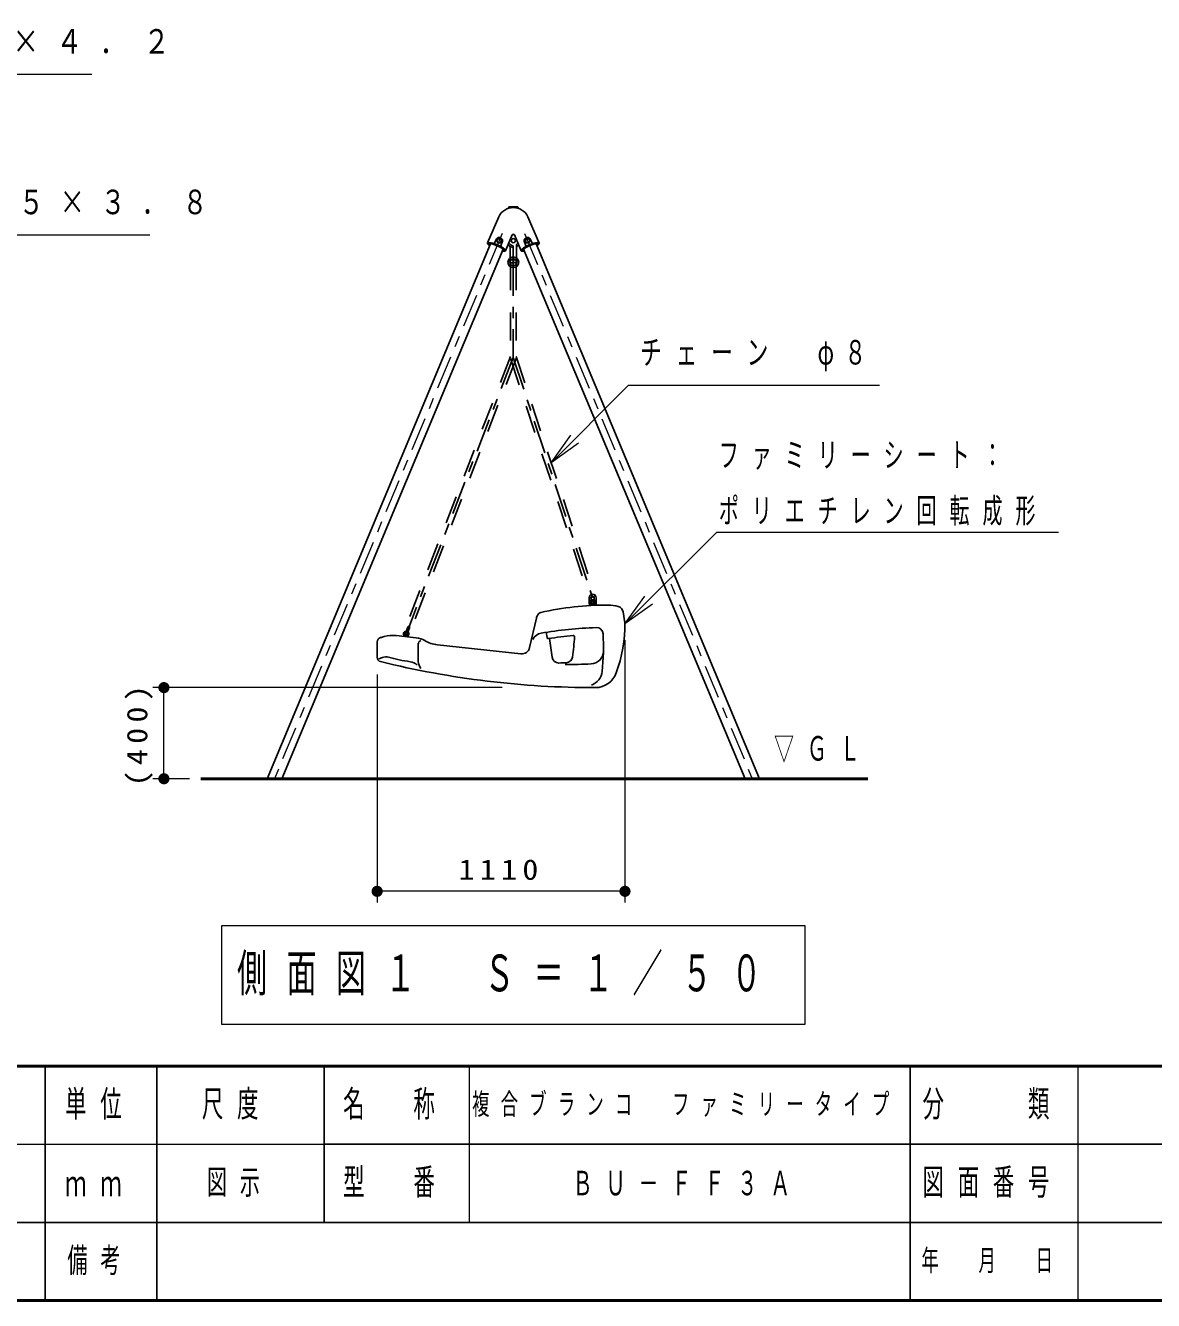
# Model space of a CAD drawing. Units: millimetres on the paper, scale 1:50. Extents: x -385 to 0, y -19 to 267.
# Drawn here: x -214.3 to -113.2, y 0 to 114.2 of the extents above; entities that cross this region are included whole.
import ezdxf

# ---------------------------------------------------------------- set-up
doc = ezdxf.new("R2010")
doc.units = ezdxf.units.MM
doc.linetypes.add('USER1', pattern=[4.5, 2.5, -2])
doc.linetypes.add('USER2', pattern=[6, 3, -1, 1, -1])
doc.layers.add('LY_1', color=7, linetype='Continuous', lineweight=25)
doc.layers.add('LY_2', color=7, linetype='Continuous', lineweight=13)
doc.layers.add('LY_3', color=7, linetype='Continuous')
doc.styles.add('ＭＳ ゴシック', font='')
doc.styles.get('ＭＳ ゴシック').set_extended_font_data('MS Gothic')

# ---------------------------------------------------------------- blocks, each defined once
blk = doc.blocks.new('filled_dot')
at = {"color": 0, "linetype": 'Continuous', "lineweight": -2, "const_width": 1.25}
blk.add_lwpolyline([(-0.625, 0, 1), (0.625, 0, 1)], format="xyb", close=True, dxfattribs=at)

msp = doc.modelspace()

# ---------------------------------------------------------------- linework, layer by layer
at = {"layer": 'LY_1'}
for p, q in [((-171.864, 97.08), (-172.861, 94.73)), ((-170.958, 97.947), (-170.994, 97.833)), ((-170.939, 97.961), (-170.169, 97.961)), ((-170.15, 97.947), (-170.114, 97.833)), ((-169.244, 97.08), (-168.241, 94.717)), ((-170.646, 95.445), (-171.252, 94.018)), ((-170.462, 95.445), (-169.861, 94.029)), ((-172.597, 94.641), (-192.615, 46.736)), ((-171.474, 94.189), (-191.304, 46.736)), ((-172.655, 94.614), (-172.867, 94.703)), ((-172.646, 94.637), (-172.858, 94.726)), ((-172.65, 94.639), (-172.66, 94.616)), ((-171.468, 94.11), (-171.256, 94.02)), ((-171.454, 94.131), (-171.463, 94.108)), ((-171.458, 94.132), (-171.246, 94.042)), ((-169.65, 94.132), (-169.862, 94.042)), ((-169.64, 94.11), (-169.852, 94.02)), ((-169.654, 94.131), (-169.645, 94.108)), ((-169.632, 94.189), (-149.802, 46.736)), ((-168.509, 94.641), (-148.491, 46.736)), ((-168.462, 94.637), (-168.25, 94.726)), ((-168.458, 94.639), (-168.448, 94.616)), ((-168.453, 94.614), (-168.241, 94.703))]:
    msp.add_line(p, q, dxfattribs=at)
at = {"layer": 'LY_1', "color": 1, "linetype": 'USER2', "lineweight": 13}
for p, q in [((-171.553, 95.571), (-191.959, 46.736)), ((-169.553, 95.571), (-149.147, 46.736))]:
    msp.add_line(p, q, dxfattribs=at)
at = {"layer": 'LY_1', "color": 2}
for p, q in [((-172.101, 95.036), (-172.26, 94.661)), ((-171.549, 94.801), (-171.708, 94.427)), ((-169.559, 94.801), (-169.4, 94.427)), ((-169.006, 95.036), (-168.848, 94.661)), ((-170.834, 94.405), (-170.834, 93.064)), ((-170.554, 94.486), (-170.554, 93.064)), ((-170.274, 94.583), (-170.274, 93.064))]:
    msp.add_line(p, q, dxfattribs=at)
at = {"layer": 'LY_1', "linetype": 'USER1'}
for p, q in [((-170.819, 92.998), (-170.819, 84.478)), ((-170.289, 92.998), (-170.289, 84.478)), ((-170.801, 84.574), (-180.207, 60.306)), ((-170.302, 84.561), (-163.202, 63.031)), ((-170.307, 84.382), (-179.712, 60.114)), ((-170.806, 84.395), (-163.706, 62.865))]:
    msp.add_line(p, q, dxfattribs=at)
at = {"layer": 'LY_1', "linetype": 'USER2'}
for p, q in [((-170.554, 92.998), (-170.554, 84.478)), ((-170.554, 84.478), (-179.959, 60.21)), ((-170.554, 84.478), (-163.454, 62.948))]:
    msp.add_line(p, q, dxfattribs=at)
at = {"layer": 'LY_1', "lineweight": 13}
for p, q in [((-167.177, 75.041), (-165.409, 77.516)), ((-167.177, 75.041), (-165.055, 77.162)), ((-164.702, 76.809), (-167.177, 75.041)), ((-160.554, 60.602), (-158.786, 63.077)), ((-160.554, 60.602), (-158.433, 62.723)), ((-158.079, 62.369), (-160.554, 60.602)), ((-160.554, 59.152), (-160.554, 35.652)), ((-182.754, 56.072), (-182.754, 35.652)), ((-171.554, 54.898), (-202.852, 54.898)), ((-201.852, 46.736), (-201.852, 54.898)), ((-199.553, 46.736), (-202.852, 46.736)), ((-160.554, 36.652), (-182.754, 36.652)), ((-196.703, 33.549), (-196.703, 24.749)), ((-144.403, 33.549), (-196.703, 33.549)), ((-144.403, 24.749), (-144.403, 33.549)), ((-196.703, 24.749), (-144.403, 24.749))]:
    msp.add_line(p, q, dxfattribs=at)
at = {"layer": 'LY_1', "color": 131}
for p, q in [((-163.764, 62.948), (-163.764, 62.365)), ((-163.584, 62.948), (-163.584, 62.365)), ((-163.324, 62.948), (-163.324, 62.365)), ((-163.144, 62.948), (-163.144, 62.365)), ((-163.584, 62.638), (-163.324, 62.638)), ((-163.584, 62.438), (-163.324, 62.438)), ((-180.161, 59.937), (-180.011, 60.327)), ((-179.993, 59.872), (-179.843, 60.262))]:
    msp.add_line(p, q, dxfattribs=at)
at = {"layer": 'LY_1', "color": 4}
for p, q in [((-163.694, 62.251), (-163.694, 62.298)), ((-163.694, 62.298), (-163.214, 62.298)), ((-163.554, 62.32), (-163.554, 62.298)), ((-163.354, 62.32), (-163.354, 62.298)), ((-163.214, 62.298), (-163.214, 62.275)), ((-160.729, 61.691), (-160.554, 60.698)), ((-169.103, 58.479), (-168.48, 61.117)), ((-179.244, 59.368), (-181.036, 59.562)), ((-180.254, 59.488), (-180.254, 59.477)), ((-180.154, 59.466), (-179.914, 59.466)), ((-180.054, 59.488), (-180.054, 59.466)), ((-179.914, 59.466), (-179.914, 59.44)), ((-167.606, 59.853), (-167.537, 59.375)), ((-182.754, 57.618), (-182.754, 58.994)), ((-179.064, 58.788), (-179.064, 57.229)), ((-169.883, 57.927), (-177.355, 58.735)), ((-167.325, 59.306), (-167.081, 57.617))]:
    msp.add_line(p, q, dxfattribs=at)
at = {"layer": 'LY_1', "lineweight": 50}
msp.add_line((-198.553, 46.736), (-138.797, 46.736), dxfattribs=at)
at = {"layer": 'LY_1', "lineweight": 13}
for points in [[(-254.08, 97.627), (-241.866, 109.841), (-208.312, 109.841)], [(-246.003, 89.011), (-239.56, 95.454), (-203.106, 95.454)], [(-167.177, 75.041), (-160.227, 81.99), (-137.762, 81.99)], [(-160.554, 60.602), (-152.327, 68.829), (-121.73, 68.829)]]:
    msp.add_lwpolyline(points, dxfattribs=at)
at = {"layer": 'LY_1', "color": 2}
for points in [[(-171.929, 94.738), (-172.033, 94.918), (-171.929, 95.098), (-171.721, 95.098), (-171.617, 94.918), (-171.721, 94.738)], [(-169.179, 94.738), (-169.075, 94.918), (-169.179, 95.098), (-169.386, 95.098), (-169.49, 94.918), (-169.386, 94.738)]]:
    msp.add_lwpolyline(points, close=True, dxfattribs=at)
msp.add_circle((-170.554, 94.936), 0.18, dxfattribs=at)
at = {"layer": 'LY_1', "color": 190}
for radius in [0.48, 0.3]:
    msp.add_circle((-170.554, 92.998), radius, dxfattribs=at)
at = {"layer": 'LY_1', "color": 4}
for centre in [(-163.454, 62.538), (-180.154, 59.706)]:
    msp.add_circle(centre, 0.1, dxfattribs=at)
at = {"layer": 'LY_1', "color": 131, "linetype": 'USER1', "lineweight": 13}
msp.add_circle((-180.154, 59.706), 0.1, dxfattribs=at)
at = {"layer": 'LY_1'}
for centre, radius, start, end in [((-170.554, 96.445), 1.456, 25.83972, 154.16028), ((-170.939, 97.941), 0.02, 90, 162.65816), ((-170.169, 97.941), 0.02, 17.34184, 90), ((-170.554, 95.406), 0.1, 23, 157), ((-172.737, 94.706), 0.131, 175.29143, 226.36827), ((-172.769, 94.631), 0.131, 87.63173, 138.70857), ((-172.189, 95.195), 0.864, 222.45364, 236.19803), ((-172.74, 93.898), 0.864, 76.20914, 91.54636), ((-172.587, 94.621), 0.0686, 186.22619, 230.20101), ((-172.604, 94.583), 0.0686, 77.9772, 128.07178), ((-172.647, 93.726), 0.926, 73.63218, 86.41131), ((-173.238, 91.654), 3.162, 66.54517, 77.13219), ((-173.145, 91.949), 2.771, 65.87478, 74.11195), ((-173.045, 91.907), 2.771, 59.88805, 68.12522), ((-173.192, 91.635), 3.162, 56.86781, 67.45483), ((-172.112, 93.499), 0.926, 47.58869, 60.36783), ((-171.374, 94.849), 0.864, 255.35362, 271.54636), ((-171.51, 94.164), 0.0686, 233.85605, 307.77381), ((-171.526, 94.125), 0.0686, 5.92822, 56.0228), ((-171.924, 93.552), 0.864, 42.45364, 57.79086), ((-171.345, 94.116), 0.131, 267.63173, 318.70857), ((-171.377, 94.04), 0.131, 355.29143, 46.36827), ((-169.731, 94.04), 0.131, 133.63173, 184.70857), ((-169.763, 94.116), 0.131, 221.29143, 272.36827), ((-169.184, 93.552), 0.864, 122.20914, 137.54636), ((-169.734, 94.849), 0.864, 268.45364, 284.75261), ((-169.582, 94.125), 0.0686, 123.9772, 174.07178), ((-167.916, 91.635), 3.162, 112.54517, 123.13219), ((-169.598, 94.164), 0.0686, 232.22619, 307.50288), ((-168.996, 93.499), 0.926, 119.63218, 132.41131), ((-168.063, 91.907), 2.771, 111.87478, 120.11195), ((-167.87, 91.654), 3.162, 102.86781, 113.45483), ((-167.963, 91.949), 2.771, 105.88805, 114.12522), ((-168.461, 93.726), 0.926, 93.58869, 106.36782), ((-168.368, 93.898), 0.864, 88.45364, 103.79086), ((-168.504, 94.583), 0.0686, 51.92822, 102.0228), ((-168.521, 94.621), 0.0686, 309.79899, 353.77381), ((-168.919, 95.195), 0.864, 303.80197, 317.54636), ((-168.339, 94.631), 0.131, 41.29143, 92.36827), ((-168.371, 94.706), 0.131, 313.63173, 4.70857)]:
    msp.add_arc(centre, radius, start, end, dxfattribs=at)
at = {"layer": 'LY_1', "color": 2}
for centre, radius, start, end in [((-171.819, 94.933), 0.3, 334.00168, 159.99832), ((-169.289, 94.933), 0.3, 20.00168, 205.99832), ((-170.554, 94.936), 0.6, 218.79664, 270), ((-170.554, 94.936), 0.45, 207.9398, 270), ((-170.554, 94.936), 0.45, 308.47859, 332.0602), ((-170.554, 94.936), 0.6, 297.81814, 321.20336), ((-170.694, 93.076), 0.14, 0, 180), ((-170.694, 93.076), 0.14, 180, 0), ((-170.414, 93.076), 0.14, 0, 180), ((-170.414, 93.076), 0.14, 180, 0)]:
    msp.add_arc(centre, radius, start, end, dxfattribs=at)
at = {"layer": 'LY_1', "color": 131}
for centre, radius, start, end in [((-163.454, 62.948), 0.31, 0, 180), ((-163.454, 62.948), 0.13, 0, 180), ((-163.674, 62.574), 0.165, 56.84122, 123.15878), ((-163.674, 62.503), 0.165, 236.84122, 303.15878), ((-163.234, 62.574), 0.165, 56.84122, 123.15878), ((-163.234, 62.503), 0.165, 236.84122, 303.15878), ((-180.154, 59.706), 0.2, 104.12627, 33.65743), ((-180.217, 59.959), 0.06, 284.12627, 338.89185), ((-179.927, 60.294), 0.09, 338.89185, 158.89185), ((-179.938, 59.851), 0.06, 158.89185, 213.65743)]:
    msp.add_arc(centre, radius, start, end, dxfattribs=at)
at = {"layer": 'LY_1', "color": 4}
for centre, radius, start, end in [((-162.096, 35.174), 27.124, 90, 102.78075), ((-163.454, 62.538), 0.24, 294.62432, 245.37568), ((-162.096, 58.937), 3.361, 73.67218, 90), ((-161.32, 61.587), 0.6, 10.01644, 73.67218), ((-167.286, 60.835), 1.227, 150.9447, 167.99539), ((-168.008, 61.236), 0.4, 102.78075, 150.9447), ((-173.809, 60.698), 13.255, 340.26695, 0), ((-183.962, 65.78), 6.574, 283.33126, 286.15779), ((-181.342, 56.736), 2.842, 83.82967, 106.15779), ((-180.154, 59.706), 0.24, 294.62432, 245.37568), ((-167.907, 58.803), 0.985, 99.72138, 156.19093), ((-161.883, 23.64), 36.66, 91.96178, 99.72138), ((-161.883, 23.64), 36.079, 95.25417, 98.83253), ((-182.169, 60.162), 17.105, 351.5253, 357.6595), ((-165.178, 59.468), 0.1, 357.6595, 95.25417), ((-163.117, 59.679), 0.6, 3.40071, 91.96178), ((-182.852, 58.506), 20.369, 353.93767, 3.40071), ((-182.354, 58.994), 0.4, 103.33126, 180), ((-179.444, 57.518), 1.861, 59.09246, 83.82967), ((-178.684, 58.788), 0.381, 114.91965, 180), ((-177.055, 61.508), 2.79, 239.09246, 263.82966), ((-169.806, 58.645), 0.722, 263.82966, 346.70863), ((-167.438, 59.39), 0.1, 188.23222, 278.83252), ((-182.354, 57.618), 0.4, 180, 256.17689), ((-183.05, 59.362), 1.924, 283.1983, 293.54927), ((-163.215, 135.403), 80.505, 256.17689, 270), ((-181.962, 56.865), 0.8, 73.93049, 113.54927), ((-177.871, 71.066), 13.979, 253.93049, 262.08042), ((-179.954, 56.096), 1.136, 45.5916, 82.08042), ((-178.147, 57.229), 0.917, 180, 221.99691), ((-166.487, 57.703), 0.6, 188.23222, 271.66458), ((-167.261, 84.354), 27.262, 271.66458, 273.04773), ((-165.844, 57.73), 0.6, 273.04773, 351.5253), ((-163.635, 58.169), 1.15, 272.70001, 358.99528), ((-166.113, 110.716), 53.755, 270.22707, 272.70001), ((-164.071, 56.512), 1.482, 290.59487, 353.93767), ((-163.215, 56.898), 2, 270, 340.26695)]:
    msp.add_arc(centre, radius, start, end, dxfattribs=at)
at = {"layer": 'LY_1', "color": 131, "linetype": 'USER1', "lineweight": 13}
msp.add_arc((-179.927, 60.294), 0.09, 158.89185, 338.89185, dxfattribs=at)
at = {"layer": 'LY_2', "lineweight": 50}
for p, q in [((-385, 21), (0, 21)), ((-385, 0), (0, 0))]:
    msp.add_line(p, q, dxfattribs=at)
at = {"layer": 'LY_2', "color": 211, "lineweight": 25}
for p, q in [((-212.5, 21), (-212.5, 0)), ((-202.5, 21), (-202.5, 7)), ((-187.5, 21), (-187.5, 7)), ((-135, 21), (-135, 0)), ((-187.5, 14), (-70, 14)), ((-242.5, 7), (0, 7))]:
    msp.add_line(p, q, dxfattribs=at)
at = {"layer": 'LY_2'}
for p, q in [((-174.5, 21), (-174.5, 7)), ((-120, 21), (-120, 0)), ((-242.5, 14), (-187.5, 14))]:
    msp.add_line(p, q, dxfattribs=at)
at = {"layer": 'LY_2', "lineweight": 25}
msp.add_line((-202.5, 7), (-202.5, 0), dxfattribs=at)

# ---------------------------------------------------------------- block references
at = {"layer": 'LY_1', "lineweight": 13, "xscale": 0.4, "yscale": 0.4}
for p, rotation in [((-201.852, 54.898), 270), ((-201.852, 46.736), 90), ((-160.554, 36.652), 180)]:
    msp.add_blockref('filled_dot', p, dxfattribs=dict(at, rotation=rotation))
msp.add_blockref('filled_dot', (-182.754, 36.652), dxfattribs=at)

# ---------------------------------------------------------------- texts
at = {"layer": 'LY_1', "style": 'ＭＳ ゴシック'}
for s, insert, char_height, attachment_point in [('\\T1.63;\\W0.8;桁：φ８９．１×４．２', (-241.858, 112.491), 2.199, 4), ('\\T1.63;\\W0.75;支柱：φ６０．５×３．８', (-239.631, 98.104), 2.199, 4), ('\\T1.63;\\W0.65;チェーン\u3000φ８', (-159.191, 84.64), 2.199, 4), ('\\T1.64;\\W0.6;ファミリーシート：', (-152.147, 75.629), 2.199, 4), ('\\T1.64;\\W0.6;ポリエチレン回転成形', (-152.147, 70.629), 2.199, 4), ('\\T1.64;\\W0.6;▽ＧＬ', (-147.206, 49.363), 2.199, 4), ('\\T1.33;\\W1.15;1110', (-171.654, 37.652), 1.833, 8), ('\\T1.64;\\W0.6;側面図１\u3000Ｓ＝１／５０', (-195.303, 29.149), 3.299, 4)]:
    msp.add_mtext(s, dxfattribs=dict(at, insert=insert, char_height=char_height, attachment_point=attachment_point))
at = {"layer": 'LY_1', "insert": (-202.852, 50.817), "char_height": 1.833, "attachment_point": 8, "rotation": 90, "style": 'ＭＳ ゴシック'}
msp.add_mtext('\\T1.33;\\W1.15;(400)', dxfattribs=at)
at = {"layer": 'LY_2', "color": 4, "attachment_point": 4, "style": 'ＭＳ ゴシック'}
for s, insert, char_height in [('\\T1.64;\\W0.6;単位', (-210.7, 17.5), 2.346), ('\\T1.64;\\W0.6;尺度', (-198.45, 17.5), 2.346), ('\\T1.64;\\W0.6;名\u3000称', (-185.8, 17.5), 2.346), ('\\T1.64;\\W0.6;分\u3000\u3000類', (-133.9, 17.5), 2.346), ('\\T1.64;\\W0.6;型\u3000番', (-185.8, 10.5), 2.346), ('\\T1.64;\\W0.6;図面番号', (-133.9, 10.5), 2.346), ('\\T1.64;\\W0.6;ｍｍ', (-210.7, 10.5), 2.346), ('\\T1.64;\\W0.6;備考', (-210.5, 3.5), 2.199), ('\\T1.64;\\W0.6;年\u3000月\u3000日', (-134, 3.5), 1.906)]:
    msp.add_mtext(s, dxfattribs=dict(at, insert=insert, char_height=char_height))
at = {"layer": 'LY_3', "attachment_point": 4, "style": 'ＭＳ ゴシック'}
for s, insert, char_height in [('\\T1.64;\\W0.6;複合ブランコ\u3000ファミリータイプ', (-174.25, 17.5), 1.906), ('\\T1.64;\\W0.6;図示', (-198, 10.5), 2.199), ('\\T1.64;\\W0.6;ＢＵ－ＦＦ３Ａ', (-165.25, 10.5), 2.199)]:
    msp.add_mtext(s, dxfattribs=dict(at, insert=insert, char_height=char_height))

doc.saveas('drawing.dxf')
